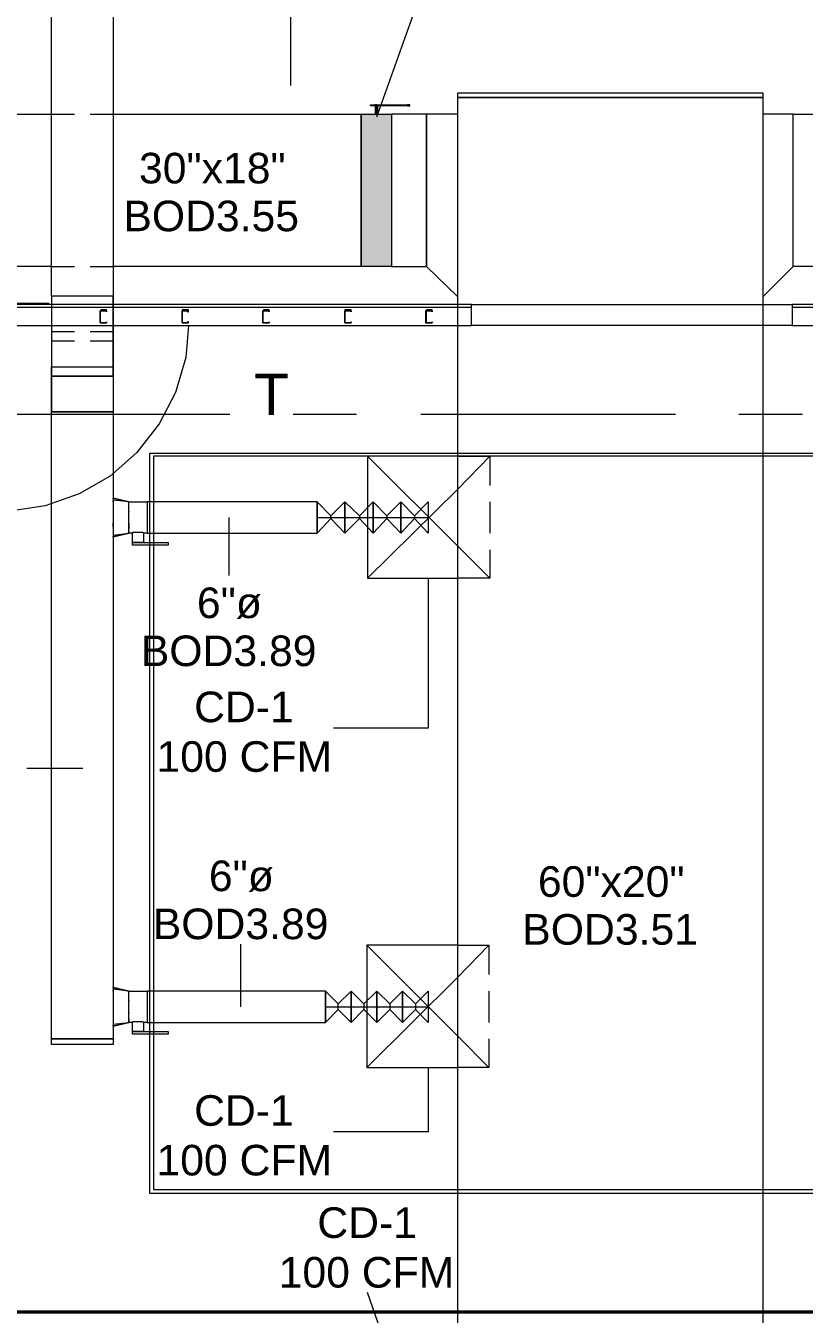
# Model space of a CAD drawing. Header units: metres. Extents: x 39 to 278, y -7 to 151.
# Drawn here: x 65.25 to 69.13, y 30.03 to 36.46 of the extents above; entities that cross this region are included whole.
import ezdxf

# ---------------------------------------------------------------- set-up
doc = ezdxf.new("R2010")
doc.units = ezdxf.units.M
doc.layers.add('HVAC - Ductos', color=5, linetype='Continuous', lineweight=50)
doc.layers.add('PDF_Geometry', color=7, linetype='Continuous', true_color=0xaaaaaa)
doc.layers.add('PDF_Solid Fills', color=7, linetype='Continuous', true_color=0xffffff)
doc.layers.add('PDF_Text', color=7, linetype='Continuous')
doc.styles.add('PDF Helvetica', font='')
doc.styles.get('PDF Helvetica').set_extended_font_data('Helvetica')

msp = doc.modelspace()

# ---------------------------------------------------------------- linework, layer by layer
at = {"layer": 'HVAC - Ductos', "lineweight": 0}
for points in [[(65.6848, 34.9288), (65.6848, 34.9562), (65.6848, 34.9883), (65.6848, 35.025), (65.6848, 35.0662), (65.6848, 35.1075), (65.3776, 35.1075), (65.3776, 40.7176), (65.6848, 40.7176), (65.6848, 35.1075), (65.3776, 35.1075), (65.3776, 35.0662), (65.3776, 35.025), (65.3776, 34.9883), (65.3776, 34.9562), (65.3776, 34.9288), (65.3776, 34.7546), (65.6848, 34.7546)], [(68.9252, 36.0975), (67.4035, 36.0975), (67.4035, 36.1204), (68.9252, 36.1204)], [(67.4035, 29.6762), (67.4035, 36.0975), (68.9252, 36.0975), (68.9252, 29.6762)], [(66.9223, 36.015), (67.0735, 36.015), (67.0735, 35.2542), (66.9223, 35.2542)], [(67.2477, 35.2542), (67.2477, 36.015), (67.2477, 35.2542), (67.4035, 35.1029), (67.4035, 36.015), (67.2477, 36.015), (67.0735, 36.015), (67.0735, 35.2542)], [(69.0765, 35.2542), (69.0765, 36.015), (69.2323, 36.015), (69.2323, 35.2542), (69.0765, 35.2542), (69.0765, 36.015), (68.9252, 36.015), (68.9252, 35.1029)], [(65.6848, 34.7088), (65.6848, 34.7546), (65.6848, 34.7088), (65.3776, 34.7088), (65.3776, 34.7546), (65.3776, 34.7088)], [(65.6848, 34.53), (65.6848, 31.4041), (65.3776, 31.4041), (65.3776, 34.53)], [(65.6848, 34.0992), (65.7626, 34.0808), (65.6848, 34.0992), (65.6848, 34.0946)], [(66.7022, 33.925), (66.7022, 33.9296), (66.7022, 33.9387), (66.7022, 33.9479), (66.7022, 33.9662), (66.7022, 33.9846), (66.7022, 34.0029), (66.7022, 34.0212), (66.7022, 34.0396), (66.7022, 34.0579), (66.7022, 34.067), (66.7022, 34.0762), (66.7022, 34.0808), (66.7022, 34.0762), (66.7022, 34.067), (66.7022, 34.0579), (66.7022, 34.0396), (66.7022, 34.0212), (66.7022, 34.0029), (66.7022, 33.9846), (66.7022, 33.9662), (66.7022, 33.9479), (66.7022, 33.9387), (66.7022, 33.9296)], [(65.7626, 34.0304), (65.7626, 34.035)], [(65.7626, 33.9479), (65.7626, 33.9754)], [(65.7626, 33.9296), (65.7626, 33.9342)], [(65.6848, 33.9112), (65.6848, 33.9066)], [(65.6848, 31.6608), (65.7626, 31.6425), (65.6848, 31.6608), (65.6848, 31.6562)], [(66.7435, 31.4866), (66.7435, 31.4912), (66.7435, 31.5004), (66.7435, 31.5095), (66.7435, 31.5279), (66.7435, 31.5462), (66.7435, 31.5645), (66.7435, 31.5829), (66.7435, 31.6012), (66.7435, 31.6195), (66.7435, 31.6287), (66.7435, 31.6379), (66.7435, 31.6425), (66.7435, 31.6379), (66.7435, 31.6287), (66.7435, 31.6195), (66.7435, 31.6012), (66.7435, 31.5829), (66.7435, 31.5645), (66.7435, 31.5462), (66.7435, 31.5279), (66.7435, 31.5095), (66.7435, 31.5004), (66.7435, 31.4912)], [(65.7626, 31.592), (65.7626, 31.5966)], [(65.7626, 31.5325), (65.7626, 31.537)], [(65.7626, 31.5004), (65.7626, 31.5049)], [(65.7626, 31.4912), (65.7626, 31.4958)], [(65.6848, 31.4729), (65.6848, 31.4683)], [(65.3776, 31.4041), (65.6848, 31.4041), (65.6848, 31.3767), (65.3776, 31.3767)]]:
    msp.add_lwpolyline(points, close=True, dxfattribs=at)
for points in [[(67.0002, 36.0012), (67.3989, 37.1196)], [(66.5693, 36.6338), (66.5693, 36.3954), (66.5693, 36.1571)], [(65.3776, 35.2542), (64.6168, 35.2542), (64.6168, 36.015), (65.3776, 36.015)], [(65.3776, 36.015), (65.4922, 36.015)], [(65.5701, 36.015), (65.6848, 36.015)], [(65.6848, 36.015), (66.9223, 36.015), (66.9223, 35.2542), (65.6848, 35.2542)], [(65.3776, 35.2542), (65.4922, 35.2542)], [(65.5701, 35.2542), (65.6848, 35.2542)], [(65.3776, 35.1075), (65.3776, 35.0342), (65.3776, 34.97), (65.3776, 34.9058), (65.3776, 34.8462), (65.3776, 34.7958), (65.3776, 34.7546)], [(65.6848, 35.1075), (65.6848, 35.0342), (65.6848, 34.97), (65.6848, 34.9058), (65.6848, 34.8462), (65.6848, 34.7958), (65.6848, 34.7546)], [(65.4922, 34.9288), (65.3776, 34.9288)], [(65.4922, 34.8829), (65.3776, 34.8829)], [(65.6848, 34.9288), (65.5701, 34.9288)], [(65.6848, 34.8829), (65.5701, 34.8829)], [(65.3776, 34.7546), (65.3776, 34.7362), (65.3776, 34.6721), (65.3776, 34.6033), (65.3776, 34.53)], [(65.3776, 34.7546), (65.6848, 34.7546), (65.6848, 34.7362), (65.6848, 34.6721), (65.6848, 34.6033), (65.6848, 34.53)], [(65.6848, 34.7088), (65.6848, 34.6812), (65.6848, 34.6492), (65.6848, 34.6124), (65.6848, 34.5758), (65.6848, 34.53), (65.3776, 34.53), (65.3776, 34.5758), (65.3776, 34.6124), (65.3776, 34.6492), (65.3776, 34.6812), (65.3776, 34.7088)], [(67.4035, 34.31), (66.9543, 34.31), (66.9543, 33.7004), (67.4035, 33.7004)], [(67.4035, 33.8608), (66.9543, 34.31)], [(67.4035, 34.31), (67.5639, 34.31), (67.5639, 34.1633)], [(67.4035, 34.145), (67.5639, 34.31)], [(66.9543, 33.7004), (67.4035, 34.145)], [(65.7626, 34.0808), (65.6848, 34.09), (65.6848, 34.0854), (65.6848, 34.0762), (65.6848, 34.0579), (65.6848, 34.0487), (65.6848, 34.035), (65.6848, 34.0258), (65.6848, 34.0212)], [(65.6848, 34.0808), (65.6848, 34.0854)], [(65.6848, 34.0487), (65.6848, 34.0487)], [(65.781, 33.8792), (65.9598, 33.8792), (65.9598, 33.8654), (65.781, 33.8654), (65.781, 33.8792), (65.781, 33.925), (65.7626, 33.925), (65.7626, 33.9296), (65.7626, 33.9342), (65.7626, 33.9387), (65.7626, 33.9479), (65.7626, 33.9662), (65.7626, 33.9846), (65.7626, 34.0029), (65.7626, 34.0212), (65.7626, 34.0396), (65.7626, 34.0579), (65.7626, 34.067), (65.7626, 34.0716), (65.7626, 34.0762), (65.7626, 34.0808), (65.8543, 34.0808), (65.8543, 34.0762), (65.8543, 34.067), (65.8543, 34.0579), (65.8543, 34.0396), (65.8543, 34.0212), (65.8543, 34.0029), (65.8543, 33.9846), (65.8543, 33.9662), (65.8543, 33.9479), (65.8543, 33.9387), (65.8543, 33.9296), (65.8543, 33.925), (65.836, 33.925), (65.836, 33.8792)], [(66.771, 34.012), (66.8397, 34.0808), (66.8397, 33.925), (66.771, 33.9983), (66.771, 34.012), (66.7022, 34.0808), (65.8543, 34.0808), (65.8543, 34.0762), (65.8543, 34.067), (65.8543, 34.0579), (65.8543, 34.0396), (65.8543, 34.0212), (65.8543, 34.0029), (65.8543, 33.9846), (65.8543, 33.9662), (65.8543, 33.9479), (65.8543, 33.9387), (65.8543, 33.9296), (65.8543, 33.925), (66.7022, 33.925), (66.7022, 34.0808), (66.7022, 33.925), (66.771, 33.9983)], [(66.9131, 34.012), (66.9818, 34.0808), (66.9818, 33.925), (66.9131, 33.9983), (66.8397, 33.925), (66.8397, 34.0808), (66.9131, 34.012), (66.9131, 33.9983)], [(67.0506, 34.012), (67.1193, 34.0808), (67.1193, 33.925), (67.0506, 33.9983), (66.9818, 33.925), (66.9818, 34.0808), (67.0506, 34.012), (67.0506, 33.9983)], [(67.1881, 34.012), (67.2568, 34.0808), (67.2568, 33.925), (67.1881, 33.9983), (67.1193, 33.925), (67.1193, 34.0808), (67.1881, 34.012), (67.1881, 33.9983)], [(67.5639, 34.0808), (67.5639, 33.925)], [(65.6848, 34.0166), (65.6848, 33.9937), (65.6848, 33.9892)], [(65.6848, 33.9846), (65.6848, 33.9708), (65.6848, 33.9616)], [(65.6848, 33.9846), (65.6848, 33.9846)], [(66.2622, 34.0029), (66.2622, 33.7141)], [(66.7022, 34.0029), (66.8077, 34.0029), (66.9131, 34.0029), (67.0048, 34.0029), (67.0873, 34.0029), (67.156, 34.0029), (67.211, 34.0029), (67.2431, 34.0029), (67.2568, 34.0029)], [(65.6848, 33.9571), (65.6848, 33.9616), (65.6848, 33.9754)], [(65.6848, 33.9525), (65.6848, 33.9479), (65.6848, 33.9342)], [(65.6848, 33.9296), (65.6848, 33.9204), (65.6848, 33.9158), (65.7626, 33.925)], [(65.6848, 33.9066), (65.7626, 33.925), (65.6848, 33.9066)], [(65.781, 33.925), (65.7856, 33.9296), (65.7902, 33.9296), (65.7948, 33.9296), (65.804, 33.9296), (65.8131, 33.9296), (65.8222, 33.9296), (65.8268, 33.9296), (65.8314, 33.9296), (65.836, 33.925)], [(65.8314, 33.8792), (65.8268, 33.8792), (65.8222, 33.8792), (65.8131, 33.8792), (65.8085, 33.8792), (65.804, 33.8792), (65.7948, 33.8792), (65.7902, 33.8792), (65.7856, 33.8792)], [(67.5639, 33.7004), (67.4035, 33.8608)], [(67.5639, 33.8425), (67.5639, 33.7004), (67.4035, 33.7004)], [(67.2568, 33.7004), (67.2568, 32.9533), (66.7848, 32.9533)], [(65.5335, 32.7517), (65.2539, 32.7517)], [(68.1643, 32.3254), (68.1643, 32.3254)], [(66.3218, 31.5645), (66.3218, 31.8762)], [(67.4035, 31.8716), (66.9497, 31.8716), (66.9497, 31.262), (67.4035, 31.262)], [(67.4035, 31.4178), (66.9497, 31.8716)], [(67.4035, 31.8716), (67.5594, 31.8716), (67.5594, 31.725)], [(67.4035, 31.7112), (67.5594, 31.8716)], [(66.9497, 31.262), (67.4035, 31.7112)], [(65.7626, 31.6425), (65.6848, 31.6517), (65.6848, 31.6471), (65.6848, 31.6379), (65.6848, 31.6195), (65.6848, 31.6104), (65.6848, 31.6058), (65.6848, 31.5966), (65.6848, 31.5874), (65.6848, 31.5829)], [(65.6848, 31.6425), (65.6848, 31.6471)], [(65.781, 31.4408), (65.9598, 31.4408), (65.9598, 31.427), (65.781, 31.427), (65.781, 31.4408), (65.781, 31.4866), (65.7626, 31.4866), (65.7626, 31.4912), (65.7626, 31.4958), (65.7626, 31.5004), (65.7626, 31.5095), (65.7626, 31.5279), (65.7626, 31.5462), (65.7626, 31.5645), (65.7626, 31.5829), (65.7626, 31.6012), (65.7626, 31.6195), (65.7626, 31.6287), (65.7626, 31.6333), (65.7626, 31.6379), (65.7626, 31.6425), (65.8543, 31.6425), (65.8543, 31.6379), (65.8543, 31.6287), (65.8543, 31.6195), (65.8543, 31.6012), (65.8543, 31.5829), (65.8543, 31.5645), (65.8543, 31.5462), (65.8543, 31.5279), (65.8543, 31.5095), (65.8543, 31.5004), (65.8543, 31.4912), (65.8543, 31.4866), (65.836, 31.4866), (65.836, 31.4408)], [(66.8077, 31.5783), (66.8718, 31.6425), (66.8718, 31.4866), (66.8077, 31.5508), (66.8077, 31.5783), (66.7435, 31.6425), (65.8543, 31.6425), (65.8543, 31.6379), (65.8543, 31.6287), (65.8543, 31.6195), (65.8543, 31.6012), (65.8543, 31.5829), (65.8543, 31.5645), (65.8543, 31.5462), (65.8543, 31.5279), (65.8543, 31.5095), (65.8543, 31.5004), (65.8543, 31.4912), (65.8543, 31.4866), (66.7435, 31.4866), (66.7435, 31.6425), (66.7435, 31.4866), (66.8077, 31.5508)], [(66.936, 31.5783), (67.0002, 31.6425), (67.0002, 31.4866), (66.936, 31.5508), (66.8718, 31.4866), (66.8718, 31.6425), (66.936, 31.5783), (66.936, 31.5508)], [(67.0643, 31.5783), (67.1285, 31.6425), (67.1285, 31.4866), (67.0643, 31.5508), (67.0002, 31.4866), (67.0002, 31.6425), (67.0643, 31.5783), (67.0643, 31.5508)], [(67.1927, 31.5783), (67.2568, 31.6425), (67.2568, 31.4866), (67.1927, 31.5508), (67.1285, 31.4866), (67.1285, 31.6425), (67.1927, 31.5783), (67.1927, 31.5508)], [(67.5594, 31.6425), (67.5594, 31.4866)], [(65.6848, 31.5783), (65.6848, 31.5554), (65.6848, 31.5508)], [(65.6848, 31.5462), (65.6848, 31.5325), (65.6848, 31.5233), (65.6848, 31.5187)], [(65.6848, 31.5462), (65.6848, 31.5462)], [(66.7435, 31.5645), (66.8443, 31.5645), (66.9406, 31.5645), (67.0277, 31.5645), (67.1056, 31.5645), (67.1652, 31.5645), (67.2156, 31.5645), (67.2477, 31.5645), (67.2568, 31.5645)], [(65.6848, 31.5141), (65.6848, 31.5095), (65.6848, 31.4912), (65.6848, 31.4821), (65.6848, 31.4775), (65.7626, 31.4866)], [(65.6848, 31.5049), (65.6848, 31.5049)], [(65.6848, 31.4683), (65.7626, 31.4866), (65.6848, 31.4683)], [(65.781, 31.4866), (65.7856, 31.4912), (65.7902, 31.4912), (65.7948, 31.4912), (65.804, 31.4912), (65.8131, 31.4912), (65.8222, 31.4912), (65.8268, 31.4912), (65.8314, 31.4912), (65.836, 31.4866)], [(65.8314, 31.4408), (65.8268, 31.4408), (65.8222, 31.4408), (65.8131, 31.4408), (65.8085, 31.4408), (65.804, 31.4408), (65.7948, 31.4408), (65.7902, 31.4408), (65.7856, 31.4408)], [(67.5594, 31.262), (67.4035, 31.4178)], [(67.5594, 31.4041), (67.5594, 31.262), (67.4035, 31.262)], [(67.2568, 31.262), (67.2568, 30.9412), (66.7848, 30.9412)], [(67.2568, 29.2729), (66.9543, 30.1391)]]:
    msp.add_lwpolyline(points, dxfattribs=at)
at = {"layer": 'HVAC - Ductos', "lineweight": 0, "transparency": 33554559}
msp.add_solid([(66.9223, 36.015), (66.9223, 35.2542), (67.0735, 36.015), (67.0735, 35.2542)], dxfattribs=at)
at = {"layer": 'PDF_Geometry', "color": 1, "lineweight": 0}
for points in [[(67.1514, 36.0562), (67.156, 36.0562), (67.1606, 36.0562), (67.1652, 36.0562), (67.1606, 36.0562), (67.156, 36.0562), (67.1514, 36.0562), (67.0002, 36.0562), (66.9681, 36.0562), (66.9681, 36.0608), (67.0002, 36.0608), (67.0002, 36.0562), (66.9956, 36.0562), (66.991, 36.0562), (66.991, 36.015)], [(67.0002, 36.0608), (67.1514, 36.0608), (67.156, 36.0608), (67.1606, 36.0608), (67.1652, 36.0608), (67.1606, 36.0608), (67.156, 36.0608), (67.1514, 36.0608)], [(67.0048, 36.015), (67.0048, 36.0562)], [(67.1606, 36.0608), (67.1652, 36.0608), (67.1606, 36.0608)], [(67.1606, 36.0562), (67.1652, 36.0562), (67.1606, 36.0562)], [(67.1652, 36.0562), (67.1652, 36.0608)]]:
    msp.add_lwpolyline(points, dxfattribs=at)
msp.add_lwpolyline([(67.0002, 36.0608), (66.9956, 36.0608), (66.991, 36.0608), (66.9956, 36.0608)], close=True, dxfattribs=at)
at = {"layer": 'PDF_Geometry', "lineweight": 0}
for points in [[(55.0559, 34.8692), (55.0559, 35.0662), (65.0935, 35.0662), (65.0935, 35.0525), (67.4723, 35.0525)], [(65.0935, 34.9608), (67.4723, 34.9608), (67.4723, 35.0662), (65.0935, 35.0662)], [(73.6644, 34.8142), (73.6644, 34.8188), (73.6644, 35.0204), (73.6644, 35.0662), (70.0985, 35.0662), (69.4935, 35.0662), (69.2965, 35.0662), (69.0719, 35.0662), (69.0719, 34.9608), (69.2965, 34.9608), (69.2965, 32.8066), (69.4935, 32.8066), (70.0481, 32.8066), (70.0481, 27.0133)], [(69.0719, 35.0525), (69.2965, 35.0525)], [(66.0606, 34.9608), (66.0468, 34.8004), (65.9964, 34.6262), (65.9139, 34.4704), (65.804, 34.3283), (65.671, 34.2092), (65.5152, 34.1221), (65.3456, 34.0624), (65.1714, 34.035)], [(69.4935, 32.8066), (69.3147, 32.8066), (70.0481, 32.8066), (69.3147, 32.8066), (69.3147, 30.6341), (69.301, 30.6341), (65.8864, 30.6341), (65.8681, 30.6341), (65.8681, 34.31), (65.8681, 34.3237), (69.2965, 34.3237), (69.2965, 34.9608), (69.2965, 34.3237), (69.2965, 34.7958), (69.2965, 34.3237)], [(66.2668, 34.5162), (64.9972, 34.5162)], [(66.8994, 34.5162), (66.5831, 34.5162)], [(68.4897, 34.5162), (67.2201, 34.5162)], [(69.1223, 34.5162), (68.806, 34.5162)], [(69.2965, 34.31), (69.2965, 32.8066), (69.2965, 34.31), (69.2965, 32.8066), (69.2965, 34.31), (69.2965, 32.8066), (69.2965, 34.31), (69.2965, 32.8066), (69.2965, 34.31), (65.8864, 34.31), (65.8864, 30.6525), (69.301, 30.6525), (69.301, 32.8066), (69.2965, 32.8066), (69.301, 32.8066), (69.2965, 32.8066), (69.301, 32.8066), (69.2965, 32.8066), (69.301, 32.8066), (69.2965, 32.8066), (69.301, 32.8066)], [(65.0935, 30.0383), (70.0481, 30.0383), (65.0935, 30.0383)], [(70.0481, 30.0383), (65.0935, 30.0383), (70.0481, 30.0383)], [(70.0481, 30.0383), (65.0935, 30.0383)], [(65.0935, 30.0383), (70.0481, 30.0383)], [(65.0935, 30.0383), (70.0481, 30.0383), (65.0935, 30.0383)]]:
    msp.add_lwpolyline(points, dxfattribs=at)
for points in [[(65.0981, 35.0662), (65.0981, 35.0708), (65.3639, 35.0708), (65.3639, 35.0662), (65.3639, 35.0708), (65.0981, 35.0708)], [(65.6526, 35.0388), (65.6252, 35.0388), (65.6206, 35.0342), (65.6206, 34.9746), (65.6252, 34.9746), (65.6526, 34.9746), (65.6526, 34.9792), (65.6526, 34.9746), (65.6252, 34.9746), (65.6206, 34.9746), (65.6206, 35.0342), (65.6252, 35.0342), (65.6526, 35.0342), (65.6526, 35.0296)], [(66.0606, 35.0388), (66.0285, 35.0388), (66.0285, 35.0342), (66.0285, 34.9746), (66.0606, 34.9746), (66.0606, 34.9792), (66.056, 34.9792), (66.056, 34.9746), (66.0285, 34.9746), (66.0285, 35.0342), (66.056, 35.0342), (66.056, 35.0296), (66.0606, 35.0296)], [(66.4639, 35.0388), (66.4364, 35.0388), (66.4318, 35.0342), (66.4318, 34.9746), (66.4364, 34.9746), (66.4639, 34.9746), (66.4639, 34.9792), (66.4639, 34.9746), (66.4364, 34.9746), (66.4318, 34.9746), (66.4318, 35.0342), (66.4364, 35.0342), (66.4639, 35.0342), (66.4639, 35.0296)], [(66.8718, 35.0388), (66.8397, 35.0388), (66.8397, 35.0342), (66.8397, 34.9746), (66.8718, 34.9746), (66.8718, 34.9792), (66.8718, 34.9746), (66.8397, 34.9746), (66.8397, 35.0342), (66.8718, 35.0342), (66.8718, 35.0296)], [(67.2752, 35.0388), (67.2477, 35.0388), (67.2477, 35.0342), (67.2431, 35.0342), (67.2431, 34.9746), (67.2477, 34.9746), (67.2752, 34.9746), (67.2752, 34.9792), (67.2752, 34.9746), (67.2477, 34.9746), (67.2477, 35.0342), (67.2752, 35.0342), (67.2752, 35.0296)], [(67.4723, 34.9608), (67.4723, 35.0662), (69.0719, 35.0662), (69.0719, 34.9608)], [(70.0481, 32.66), (70.0481, 30.0428), (65.0935, 30.0428), (70.0481, 30.0428)], [(70.0481, 30.0383), (65.0935, 30.0383)], [(65.1026, 30.0474), (70.0389, 30.0474)], [(65.1026, 30.0474), (70.0389, 30.0474)]]:
    msp.add_lwpolyline(points, close=True, dxfattribs=at)
at = {"layer": 'PDF_Geometry', "color": 254, "lineweight": 0, "true_color": 0xd2d2d2}
for points in [[(65.6206, 35.0204), (65.6206, 35.0204)], [(65.6344, 35.0342), (65.6389, 35.0388)], [(66.4594, 34.9746), (66.4594, 34.9746)]]:
    msp.add_lwpolyline(points, dxfattribs=at)
at = {"layer": 'PDF_Solid Fills', "color": 1, "lineweight": 0, "transparency": 33554559}
for points in [[(66.9681, 36.0608), (66.9681, 36.0563), (67.0002, 36.0608), (67.0002, 36.0563)], [(66.9956, 36.0562), (66.9956, 36.015), (67.0048, 36.0562), (67.0048, 36.015)], [(67.0002, 36.0608), (67.0002, 36.0563), (67.1514, 36.0608), (67.1514, 36.0563)]]:
    msp.add_solid(points, dxfattribs=at)

# ---------------------------------------------------------------- texts
at = {"layer": 'PDF_Text', "lineweight": 0, "attachment_point": 4, "style": 'PDF Helvetica'}
for s, insert, char_height in [('30"x18"', (65.814, 35.7442), 0.15247), ('BOD3.55', (65.7361, 35.5058), 0.15247), ('T', (66.387, 34.6175), 0.2055), ('6"ø', (66.1028, 33.5762), 0.15247), ('BOD3.89', (65.8232, 33.3378), 0.15247), ('CD-1', (66.089, 33.0582), 0.15247), ('100 CFM', (65.9011, 32.8107), 0.15247), ('6"ø', (66.1624, 32.2149), 0.15247), ('60"x20"', (67.8033, 32.1874), 0.15247), ('BOD3.89', (65.8828, 31.9765), 0.15247), ('BOD3.51', (67.7254, 31.949), 0.15247), ('CD-1', (66.089, 31.0461), 0.15247), ('100 CFM', (65.9011, 30.7985), 0.15247), ('CD-1', (66.7032, 30.4869), 0.15247), ('100 CFM', (66.5107, 30.2394), 0.15247)]:
    msp.add_mtext(s, dxfattribs=dict(at, insert=insert, char_height=char_height))

doc.saveas('drawing.dxf')
